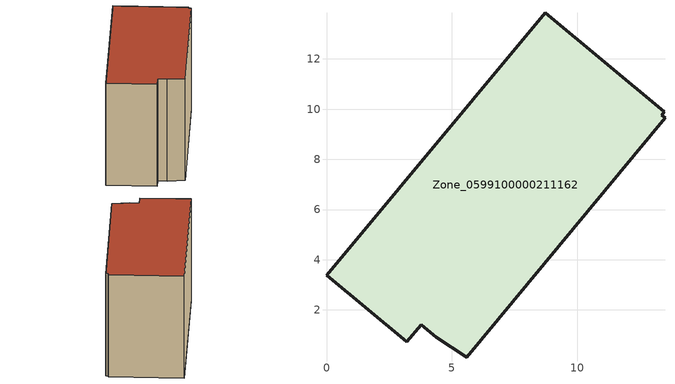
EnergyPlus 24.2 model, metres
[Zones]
Zone_0599100000211162
 floor ground (C_G): 3.77,1.42 3.2,0.73 0,3.39 8.73,13.83 13.46,9.9 13.36,9.77 13.49,9.65 5.59,0.12 4.38,0.92 z0
 wall outside (C_F): 3.2,0.73 3.77,1.42 4.38,0.92 5.59,0.12 13.49,9.65 13.36,9.77 13.46,9.9 8.73,13.83 0,3.39 3.2,0.73 z0:9.29
 roof outside (C_R): 5.59,0.12 13.49,9.65 13.36,9.77 13.46,9.9 8.73,13.83 0,3.39 3.2,0.73 3.77,1.42 4.38,0.92 z9.29
[BUILDING]
Pand.0599100000211162: North Axis=0; Terrain=City; Loads Convergence Tolerance Value=0.04; Temperature Convergence Tolerance Value=0.4; Solar Distribution=FullExterior; Maximum Number of Warmup Days=25; Minimum Number of Warmup Days=1
[Site:Location]
Rotterdam.The.Hague.AP_ZH_NLD Design_Conditions: Latitude=51.96; Longitude=4.45; Time Zone=1; Elevation=-4.5
[SITE:GROUNDTEMPERATURE:BUILDINGSURFACE]
18, 18, 18, 18, 18, 18, 18, 18, 18, 18, 18, 18
[MATERIAL] Thermal Absorptance=0.9; Solar Absorptance=0.7; Visible Absorptance=0.7
Name | Roughness | Thickness | Conductivity | Density | Specific Heat
G.TI.1946 | MediumSmooth | 0.15 | 1 | 540 | 1210
F.TI.1946 | Rough | 0.3 | 0.857143 | 1920 | 840
R.TI.1946 | MediumRough | 0.2 | 0.1 | 1500 | 1000
[CONSTRUCTION]
C_G: G.TI.1946
C_F: F.TI.1946
C_R: R.TI.1946
[ZONE]
Zone_0599100000211162: Type=1; Multiplier=1; Ceiling Height=Autocalculate; Volume=Autocalculate; Floor Area=autocalculate; Part of Total Floor Area=Yes
[ZONEINFILTRATION:DESIGNFLOWRATE]
Infil_Zone_0599100000211162: Zone or ZoneList or Space or SpaceList=Zone_0599100000211162; Schedule=AlwaysOn; Design Flow Rate Calculation Method=Flow/Area; Flow Rate per Floor Area=0.003; Constant Term Coefficient=1; Temperature Term Coefficient=0; Velocity Term Coefficient=0; Velocity Squared Term Coefficient=0
[HVACTEMPLATE:ZONE:IDEALLOADSAIRSYSTEM]
Zone_0599100000211162: Maximum Heating Supply Air Temperature=50; Minimum Cooling Supply Air Temperature=13; Maximum Heating Supply Air Humidity Ratio=0.0156; Minimum Cooling Supply Air Humidity Ratio=0.0077; Heating Limit=NoLimit; Cooling Limit=NoLimit; Dehumidification Control Type=ConstantSensibleHeatRatio; Cooling Sensible Heat Ratio=0.7; Dehumidification Setpoint=60; Humidification Control Type=None; Humidification Setpoint=30; Outdoor Air Method=None; Outdoor Air Flow Rate per Person=0.00944; Outdoor Air Flow Rate per Zone Floor Area=0; Outdoor Air Flow Rate per Zone=0; Demand Controlled Ventilation Type=None; Outdoor Air Economizer Type=NoEconomizer; Heat Recovery Type=None; Sensible Heat Recovery Effectiveness=0.7; Latent Heat Recovery Effectiveness=0.65
[ZONECONTROL:THERMOSTAT]
ThermostatControl_Zone_0599100000211162: Zone or ZoneList=Zone_0599100000211162; Control Type Schedule=DualSetpointControlType; Control 1=Thermostat_Zone_0599100000211162; Temperature Difference Between Cutout And Setpoint=0
[THERMOSTATSETPOINT:DUALSETPOINT]
Thermostat_Zone_0599100000211162: Heating Setpoint Temperature Schedule=HeatingSetpoint_Zone_0599100000211162; Cooling Setpoint Temperature Schedule=CoolingSetpoint_Zone_0599100000211162
[SCHEDULE:COMPACT]
HeatingSetpoint_Zone_0599100000211162: Through: 12/31, For: AllDays, Until: 24:00, 21
CoolingSetpoint_Zone_0599100000211162: Through: 12/31, For: AllDays, Until: 24:00, 24
DualSetpointControlType: Through: 12/31, For: AllDays, Until: 24:00, 4
AlwaysOn: Through: 12/31, For: AllDays, Until: 24:00, 1
